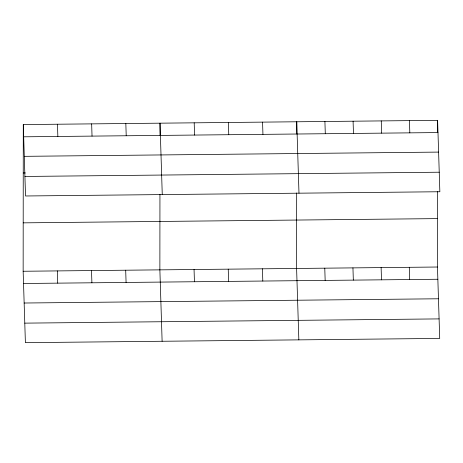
<?xml version="1.0" encoding="UTF-8"?>
<svg xmlns="http://www.w3.org/2000/svg" width="463" height="463" viewBox="0 0 463 463"><rect width="100%" height="100%" fill="white"/><g stroke="black" fill="none" stroke-linecap="round" stroke-linejoin="round"><path stroke-width="0.69" d="M437.541 191.537L437.466 267.018L439.711 338.424L25.396 342.666L23.15 271.26L23.289 124.576L437.604 120.334L439.85 191.74L25.534 195.982L23.289 124.576M159.943 194.379L159.874 269.86L162.119 341.266M160.001 135.277L160.013 123.175L162.258 194.582M296.673 192.978L296.598 268.459L298.843 339.865M296.725 133.876L296.737 121.775L298.982 193.181M437.593 132.435L437.604 120.334M23.671 136.811L437.992 132.568M24.284 156.338L438.606 152.096M23.243 172.983L25.378 172.959M24.921 176.455L439.237 172.213M23.196 222.853L437.512 218.611M23.15 271.26L437.466 267.018M23.532 283.495L437.853 279.253M24.145 303.022L438.467 298.78M24.782 323.139L439.098 318.897M409.431 120.623L409.819 132.858M409.292 267.307L409.68 279.542M381.257 120.912L381.645 133.147M381.118 267.597L381.506 279.831M353.084 121.202L353.472 133.437M352.945 267.886L353.333 280.115M324.91 121.491L325.298 133.726M324.771 268.17L325.159 280.404M262.556 122.128L262.943 134.363M262.417 268.812L262.805 281.047M228.375 122.475L228.763 134.71M228.236 269.159L228.624 281.394M194.194 122.828L194.576 135.063M194.055 269.512L194.443 281.741M125.832 123.528L126.214 135.763M125.693 270.207L126.081 282.442M91.651 123.876L92.033 136.11M91.512 270.56L91.9 282.795M57.47 124.229L57.852 136.463M57.331 270.907L57.713 283.142"/></g></svg>
